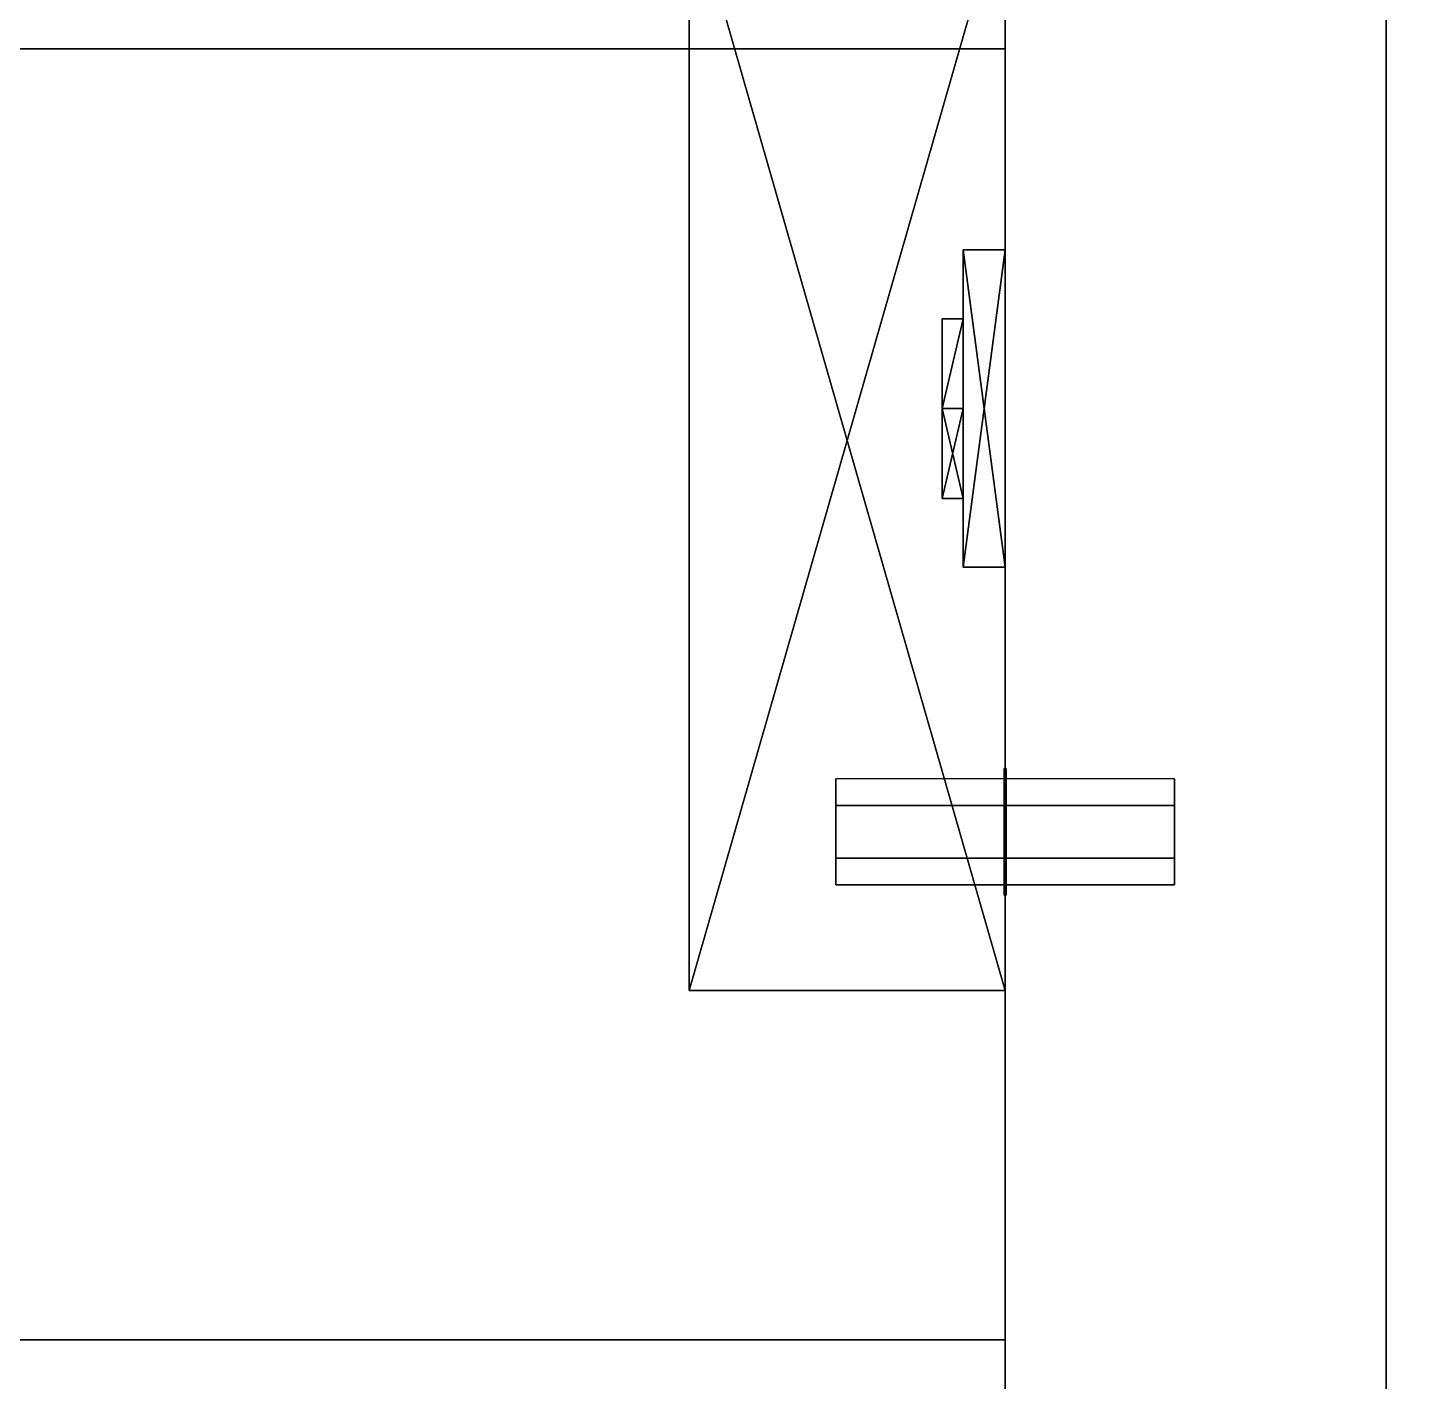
# Model space of a CAD drawing. Extents: x 0 to 4068, y -4475 to 0.
# Drawn here: x 2998.8 to 3064, y -4008 to -3944 of the extents above; entities that cross this region are included whole.
import ezdxf

# ---------------------------------------------------------------- set-up
doc = ezdxf.new("R2010")
doc.units = 0
for name, color, linetype in [('LAYER0', 7, 'CONTINUOUS'), ('LAYER102', 253, 'CONTINUOUS'), ('LAYER110', 7, 'CONTINUOUS'), ('LAYER111', 7, 'CONTINUOUS'), ('LAYER114', 7, 'CONTINUOUS'), ('LAYER115', 7, 'CONTINUOUS'), ('LAYER116', 45, 'CONTINUOUS'), ('LAYER121', 45, 'CONTINUOUS'), ('LAYER122', 45, 'CONTINUOUS'), ('LAYER127', 45, 'CONTINUOUS'), ('LAYER31', 45, 'CONTINUOUS'), ('LAYER32', 45, 'CONTINUOUS'), ('LAYER36', 45, 'CONTINUOUS'), ('LAYER43', 45, 'CONTINUOUS'), ('LAYER44', 45, 'CONTINUOUS'), ('LAYER46', 45, 'CONTINUOUS'), ('LAYER48', 45, 'CONTINUOUS'), ('LAYER49', 45, 'CONTINUOUS'), ('LAYER5', 7, 'CONTINUOUS'), ('LAYER50', 45, 'CONTINUOUS'), ('LAYER51', 45, 'CONTINUOUS'), ('LAYER54', 45, 'CONTINUOUS'), ('LAYER55', 254, 'CONTINUOUS')]:
    doc.layers.add(name, color=color, linetype=linetype)

msp = doc.modelspace()

# ---------------------------------------------------------------- linework, layer by layer
at = {"layer": 'LAYER0', "invisible_edges": 1}
for points in [[(4068, 0), (0, -4475), (0, 0), (4068, 0)], [(0, -4475), (4068, 0), (4068, -4475), (0, -4475)]]:
    msp.add_3dface(points, dxfattribs=at)
at = {"layer": 'LAYER102'}
for points in [[(3045, -3989.5, 1801.217), (3030.079, -3937.5, 1801.217), (3045, -3937.5, 1801.217), (3045, -3989.5, 1801.217)], [(3030.079, -3989.5, 1801.217), (3030.079, -3937.5, 1801.217), (3045, -3989.5, 1801.217), (3030.079, -3989.5, 1801.217)], [(3045, -3937.5, 1814.783), (3030.079, -3989.5, 1814.783), (3045, -3989.5, 1814.783), (3045, -3937.5, 1814.783)], [(3030.079, -3937.5, 1814.783), (3030.079, -3989.5, 1814.783), (3045, -3937.5, 1814.783), (3030.079, -3937.5, 1814.783)], [(3030.079, -3989.5, 1801.217), (3030.079, -3937.5, 1814.783), (3030.079, -3937.5, 1801.217), (3030.079, -3989.5, 1801.217)], [(3030.079, -3989.5, 1814.783), (3030.079, -3937.5, 1814.783), (3030.079, -3989.5, 1801.217), (3030.079, -3989.5, 1814.783)], [(3045, -3989.5, 2255.217), (3030.079, -3937.5, 2255.217), (3045, -3937.5, 2255.217), (3045, -3989.5, 2255.217)], [(3030.079, -3989.5, 2255.217), (3030.079, -3937.5, 2255.217), (3045, -3989.5, 2255.217), (3030.079, -3989.5, 2255.217)], [(3045, -3937.5, 2268.783), (3030.079, -3989.5, 2268.783), (3045, -3989.5, 2268.783), (3045, -3937.5, 2268.783)], [(3030.079, -3937.5, 2268.783), (3030.079, -3989.5, 2268.783), (3045, -3937.5, 2268.783), (3030.079, -3937.5, 2268.783)], [(3030.079, -3989.5, 2255.217), (3030.079, -3937.5, 2268.783), (3030.079, -3937.5, 2255.217), (3030.079, -3989.5, 2255.217)], [(3030.079, -3989.5, 2268.783), (3030.079, -3937.5, 2268.783), (3030.079, -3989.5, 2255.217), (3030.079, -3989.5, 2268.783)], [(3045, -3989.5, 251.217), (3030.079, -3937.5, 251.217), (3045, -3937.5, 251.217), (3045, -3989.5, 251.217)], [(3030.079, -3989.5, 251.217), (3030.079, -3937.5, 251.217), (3045, -3989.5, 251.217), (3030.079, -3989.5, 251.217)], [(3045, -3937.5, 264.783), (3030.079, -3989.5, 264.783), (3045, -3989.5, 264.783), (3045, -3937.5, 264.783)], [(3030.079, -3937.5, 264.783), (3030.079, -3989.5, 264.783), (3045, -3937.5, 264.783), (3030.079, -3937.5, 264.783)], [(3030.079, -3989.5, 251.217), (3030.079, -3937.5, 264.783), (3030.079, -3937.5, 251.217), (3030.079, -3989.5, 251.217)], [(3030.079, -3989.5, 264.783), (3030.079, -3937.5, 264.783), (3030.079, -3989.5, 251.217), (3030.079, -3989.5, 264.783)], [(3045, -3989.5, 770.217), (3030.079, -3937.5, 770.217), (3045, -3937.5, 770.217), (3045, -3989.5, 770.217)], [(3030.079, -3989.5, 770.217), (3030.079, -3937.5, 770.217), (3045, -3989.5, 770.217), (3030.079, -3989.5, 770.217)], [(3045, -3937.5, 783.783), (3030.079, -3989.5, 783.783), (3045, -3989.5, 783.783), (3045, -3937.5, 783.783)], [(3030.079, -3937.5, 783.783), (3030.079, -3989.5, 783.783), (3045, -3937.5, 783.783), (3030.079, -3937.5, 783.783)], [(3030.079, -3989.5, 770.217), (3030.079, -3937.5, 783.783), (3030.079, -3937.5, 770.217), (3030.079, -3989.5, 770.217)], [(3030.079, -3989.5, 783.783), (3030.079, -3937.5, 783.783), (3030.079, -3989.5, 770.217), (3030.079, -3989.5, 783.783)], [(3045, -3969.5, 1834), (3045, -3954.5, 1834), (3043.01, -3954.5, 1834), (3045, -3969.5, 1834)], [(3043.01, -3969.5, 1834), (3045, -3969.5, 1834), (3043.01, -3954.5, 1834), (3043.01, -3969.5, 1834)], [(3045, -3954.5, 1782), (3045, -3969.5, 1782), (3043.01, -3969.5, 1782), (3045, -3954.5, 1782)], [(3043.01, -3954.5, 1782), (3045, -3954.5, 1782), (3043.01, -3969.5, 1782), (3043.01, -3954.5, 1782)], [(3043.01, -3954.5, 1834), (3045, -3954.5, 1834), (3045, -3954.5, 1782), (3043.01, -3954.5, 1834)], [(3043.01, -3954.5, 1782), (3043.01, -3954.5, 1834), (3045, -3954.5, 1782), (3043.01, -3954.5, 1782)], [(3043.01, -3969.5, 1834), (3043.01, -3954.5, 1834), (3043.01, -3954.5, 1782), (3043.01, -3969.5, 1834)], [(3043.01, -3969.5, 1782), (3043.01, -3969.5, 1834), (3043.01, -3954.5, 1782), (3043.01, -3969.5, 1782)], [(3045, -3969.5, 2288), (3045, -3954.5, 2288), (3043.01, -3954.5, 2288), (3045, -3969.5, 2288)], [(3043.01, -3969.5, 2288), (3045, -3969.5, 2288), (3043.01, -3954.5, 2288), (3043.01, -3969.5, 2288)], [(3045, -3954.5, 2236), (3045, -3969.5, 2236), (3043.01, -3969.5, 2236), (3045, -3954.5, 2236)], [(3043.01, -3954.5, 2236), (3045, -3954.5, 2236), (3043.01, -3969.5, 2236), (3043.01, -3954.5, 2236)], [(3043.01, -3954.5, 2288), (3045, -3954.5, 2288), (3045, -3954.5, 2236), (3043.01, -3954.5, 2288)], [(3043.01, -3954.5, 2236), (3043.01, -3954.5, 2288), (3045, -3954.5, 2236), (3043.01, -3954.5, 2236)], [(3043.01, -3969.5, 2288), (3043.01, -3954.5, 2288), (3043.01, -3954.5, 2236), (3043.01, -3969.5, 2288)], [(3043.01, -3969.5, 2236), (3043.01, -3969.5, 2288), (3043.01, -3954.5, 2236), (3043.01, -3969.5, 2236)], [(3045, -3969.5, 284), (3045, -3954.5, 284), (3043.01, -3954.5, 284), (3045, -3969.5, 284)], [(3043.01, -3969.5, 284), (3045, -3969.5, 284), (3043.01, -3954.5, 284), (3043.01, -3969.5, 284)], [(3045, -3954.5, 232), (3045, -3969.5, 232), (3043.01, -3969.5, 232), (3045, -3954.5, 232)], [(3043.01, -3954.5, 232), (3045, -3954.5, 232), (3043.01, -3969.5, 232), (3043.01, -3954.5, 232)], [(3043.01, -3954.5, 284), (3045, -3954.5, 284), (3045, -3954.5, 232), (3043.01, -3954.5, 284)], [(3043.01, -3954.5, 232), (3043.01, -3954.5, 284), (3045, -3954.5, 232), (3043.01, -3954.5, 232)], [(3043.01, -3969.5, 284), (3043.01, -3954.5, 284), (3043.01, -3954.5, 232), (3043.01, -3969.5, 284)], [(3043.01, -3969.5, 232), (3043.01, -3969.5, 284), (3043.01, -3954.5, 232), (3043.01, -3969.5, 232)], [(3045, -3969.5, 803), (3045, -3954.5, 803), (3043.01, -3954.5, 803), (3045, -3969.5, 803)], [(3043.01, -3969.5, 803), (3045, -3969.5, 803), (3043.01, -3954.5, 803), (3043.01, -3969.5, 803)], [(3045, -3954.5, 751), (3045, -3969.5, 751), (3043.01, -3969.5, 751), (3045, -3954.5, 751)], [(3043.01, -3954.5, 751), (3045, -3954.5, 751), (3043.01, -3969.5, 751), (3043.01, -3954.5, 751)], [(3043.01, -3954.5, 803), (3045, -3954.5, 803), (3045, -3954.5, 751), (3043.01, -3954.5, 803)], [(3043.01, -3954.5, 751), (3043.01, -3954.5, 803), (3045, -3954.5, 751), (3043.01, -3954.5, 751)], [(3043.01, -3969.5, 803), (3043.01, -3954.5, 803), (3043.01, -3954.5, 751), (3043.01, -3969.5, 803)], [(3043.01, -3969.5, 751), (3043.01, -3969.5, 803), (3043.01, -3954.5, 751), (3043.01, -3969.5, 751)], [(3043.01, -3957.757, 1826.087), (3042.016, -3962, 1821.291), (3042.016, -3957.757, 1826.087), (3043.01, -3957.757, 1826.087)], [(3043.01, -3962, 1821.291), (3042.016, -3962, 1821.291), (3043.01, -3957.757, 1826.087), (3043.01, -3962, 1821.291)], [(3043.01, -3957.757, 1826.087), (3042.016, -3962, 1830.883), (3043.01, -3962, 1830.883), (3043.01, -3957.757, 1826.087)], [(3042.016, -3957.757, 1826.087), (3042.016, -3962, 1830.883), (3043.01, -3957.757, 1826.087), (3042.016, -3957.757, 1826.087)], [(3042.016, -3957.757, 1826.087), (3042.016, -3966.243, 1826.087), (3042.016, -3962, 1830.883), (3042.016, -3957.757, 1826.087)], [(3042.016, -3962, 1821.291), (3042.016, -3966.243, 1826.087), (3042.016, -3957.757, 1826.087), (3042.016, -3962, 1821.291)], [(3043.01, -3957.757, 1789.913), (3042.016, -3962, 1785.117), (3042.016, -3957.757, 1789.913), (3043.01, -3957.757, 1789.913)], [(3043.01, -3962, 1785.117), (3042.016, -3962, 1785.117), (3043.01, -3957.757, 1789.913), (3043.01, -3962, 1785.117)], [(3043.01, -3957.757, 1789.913), (3042.016, -3962, 1794.709), (3043.01, -3962, 1794.709), (3043.01, -3957.757, 1789.913)], [(3042.016, -3957.757, 1789.913), (3042.016, -3962, 1794.709), (3043.01, -3957.757, 1789.913), (3042.016, -3957.757, 1789.913)], [(3042.016, -3957.757, 1789.913), (3042.016, -3966.243, 1789.913), (3042.016, -3962, 1794.709), (3042.016, -3957.757, 1789.913)], [(3042.016, -3962, 1785.117), (3042.016, -3966.243, 1789.913), (3042.016, -3957.757, 1789.913), (3042.016, -3962, 1785.117)], [(3043.01, -3957.757, 2280.087), (3042.016, -3962, 2275.291), (3042.016, -3957.757, 2280.087), (3043.01, -3957.757, 2280.087)], [(3043.01, -3962, 2275.291), (3042.016, -3962, 2275.291), (3043.01, -3957.757, 2280.087), (3043.01, -3962, 2275.291)], [(3043.01, -3957.757, 2280.087), (3042.016, -3962, 2284.883), (3043.01, -3962, 2284.883), (3043.01, -3957.757, 2280.087)], [(3042.016, -3957.757, 2280.087), (3042.016, -3962, 2284.883), (3043.01, -3957.757, 2280.087), (3042.016, -3957.757, 2280.087)], [(3042.016, -3957.757, 2280.087), (3042.016, -3966.243, 2280.087), (3042.016, -3962, 2284.883), (3042.016, -3957.757, 2280.087)], [(3042.016, -3962, 2275.291), (3042.016, -3966.243, 2280.087), (3042.016, -3957.757, 2280.087), (3042.016, -3962, 2275.291)], [(3043.01, -3957.757, 2243.913), (3042.016, -3962, 2239.117), (3042.016, -3957.757, 2243.913), (3043.01, -3957.757, 2243.913)], [(3043.01, -3962, 2239.117), (3042.016, -3962, 2239.117), (3043.01, -3957.757, 2243.913), (3043.01, -3962, 2239.117)], [(3043.01, -3957.757, 2243.913), (3042.016, -3962, 2248.709), (3043.01, -3962, 2248.709), (3043.01, -3957.757, 2243.913)], [(3042.016, -3957.757, 2243.913), (3042.016, -3962, 2248.709), (3043.01, -3957.757, 2243.913), (3042.016, -3957.757, 2243.913)], [(3042.016, -3957.757, 2243.913), (3042.016, -3966.243, 2243.913), (3042.016, -3962, 2248.709), (3042.016, -3957.757, 2243.913)], [(3042.016, -3962, 2239.117), (3042.016, -3966.243, 2243.913), (3042.016, -3957.757, 2243.913), (3042.016, -3962, 2239.117)], [(3043.01, -3957.757, 276.087), (3042.016, -3962, 271.291), (3042.016, -3957.757, 276.087), (3043.01, -3957.757, 276.087)], [(3043.01, -3962, 271.291), (3042.016, -3962, 271.291), (3043.01, -3957.757, 276.087), (3043.01, -3962, 271.291)], [(3043.01, -3957.757, 276.087), (3042.016, -3962, 280.883), (3043.01, -3962, 280.883), (3043.01, -3957.757, 276.087)], [(3042.016, -3957.757, 276.087), (3042.016, -3962, 280.883), (3043.01, -3957.757, 276.087), (3042.016, -3957.757, 276.087)], [(3042.016, -3957.757, 276.087), (3042.016, -3966.243, 276.087), (3042.016, -3962, 280.883), (3042.016, -3957.757, 276.087)], [(3042.016, -3962, 271.291), (3042.016, -3966.243, 276.087), (3042.016, -3957.757, 276.087), (3042.016, -3962, 271.291)], [(3043.01, -3957.757, 239.913), (3042.016, -3962, 235.117), (3042.016, -3957.757, 239.913), (3043.01, -3957.757, 239.913)], [(3043.01, -3962, 235.117), (3042.016, -3962, 235.117), (3043.01, -3957.757, 239.913), (3043.01, -3962, 235.117)], [(3043.01, -3957.757, 239.913), (3042.016, -3962, 244.709), (3043.01, -3962, 244.709), (3043.01, -3957.757, 239.913)], [(3042.016, -3957.757, 239.913), (3042.016, -3962, 244.709), (3043.01, -3957.757, 239.913), (3042.016, -3957.757, 239.913)], [(3042.016, -3957.757, 239.913), (3042.016, -3966.243, 239.913), (3042.016, -3962, 244.709), (3042.016, -3957.757, 239.913)], [(3042.016, -3962, 235.117), (3042.016, -3966.243, 239.913), (3042.016, -3957.757, 239.913), (3042.016, -3962, 235.117)], [(3043.01, -3957.757, 795.087), (3042.016, -3962, 790.291), (3042.016, -3957.757, 795.087), (3043.01, -3957.757, 795.087)], [(3043.01, -3962, 790.291), (3042.016, -3962, 790.291), (3043.01, -3957.757, 795.087), (3043.01, -3962, 790.291)], [(3043.01, -3957.757, 795.087), (3042.016, -3962, 799.883), (3043.01, -3962, 799.883), (3043.01, -3957.757, 795.087)], [(3042.016, -3957.757, 795.087), (3042.016, -3962, 799.883), (3043.01, -3957.757, 795.087), (3042.016, -3957.757, 795.087)], [(3042.016, -3957.757, 795.087), (3042.016, -3966.243, 795.087), (3042.016, -3962, 799.883), (3042.016, -3957.757, 795.087)], [(3042.016, -3962, 790.291), (3042.016, -3966.243, 795.087), (3042.016, -3957.757, 795.087), (3042.016, -3962, 790.291)], [(3043.01, -3957.757, 758.913), (3042.016, -3962, 754.117), (3042.016, -3957.757, 758.913), (3043.01, -3957.757, 758.913)], [(3043.01, -3962, 754.117), (3042.016, -3962, 754.117), (3043.01, -3957.757, 758.913), (3043.01, -3962, 754.117)], [(3043.01, -3957.757, 758.913), (3042.016, -3962, 763.709), (3043.01, -3962, 763.709), (3043.01, -3957.757, 758.913)], [(3042.016, -3957.757, 758.913), (3042.016, -3962, 763.709), (3043.01, -3957.757, 758.913), (3042.016, -3957.757, 758.913)], [(3042.016, -3957.757, 758.913), (3042.016, -3966.243, 758.913), (3042.016, -3962, 763.709), (3042.016, -3957.757, 758.913)], [(3042.016, -3962, 754.117), (3042.016, -3966.243, 758.913), (3042.016, -3957.757, 758.913), (3042.016, -3962, 754.117)], [(3043.01, -3957.757, 1826.087), (3043.01, -3962, 1821.291), (3043.01, -3962, 1830.883), (3043.01, -3957.757, 1826.087)], [(3043.01, -3957.757, 1789.913), (3043.01, -3962, 1785.117), (3043.01, -3962, 1794.709), (3043.01, -3957.757, 1789.913)], [(3043.01, -3957.757, 2280.087), (3043.01, -3962, 2275.291), (3043.01, -3962, 2284.883), (3043.01, -3957.757, 2280.087)], [(3043.01, -3957.757, 2243.913), (3043.01, -3962, 2239.117), (3043.01, -3962, 2248.709), (3043.01, -3957.757, 2243.913)], [(3043.01, -3957.757, 276.087), (3043.01, -3962, 271.291), (3043.01, -3962, 280.883), (3043.01, -3957.757, 276.087)], [(3043.01, -3957.757, 239.913), (3043.01, -3962, 235.117), (3043.01, -3962, 244.709), (3043.01, -3957.757, 239.913)], [(3043.01, -3957.757, 795.087), (3043.01, -3962, 790.291), (3043.01, -3962, 799.883), (3043.01, -3957.757, 795.087)], [(3043.01, -3957.757, 758.913), (3043.01, -3962, 754.117), (3043.01, -3962, 763.709), (3043.01, -3957.757, 758.913)], [(3043.01, -3962, 1821.291), (3042.016, -3966.243, 1826.087), (3042.016, -3962, 1821.291), (3043.01, -3962, 1821.291)], [(3043.01, -3966.243, 1826.087), (3042.016, -3966.243, 1826.087), (3043.01, -3962, 1821.291), (3043.01, -3966.243, 1826.087)], [(3043.01, -3966.243, 1826.087), (3042.016, -3962, 1830.883), (3042.016, -3966.243, 1826.087), (3043.01, -3966.243, 1826.087)], [(3043.01, -3962, 1830.883), (3042.016, -3962, 1830.883), (3043.01, -3966.243, 1826.087), (3043.01, -3962, 1830.883)], [(3043.01, -3962, 1785.117), (3042.016, -3966.243, 1789.913), (3042.016, -3962, 1785.117), (3043.01, -3962, 1785.117)], [(3043.01, -3966.243, 1789.913), (3042.016, -3966.243, 1789.913), (3043.01, -3962, 1785.117), (3043.01, -3966.243, 1789.913)], [(3043.01, -3966.243, 1789.913), (3042.016, -3962, 1794.709), (3042.016, -3966.243, 1789.913), (3043.01, -3966.243, 1789.913)], [(3043.01, -3962, 1794.709), (3042.016, -3962, 1794.709), (3043.01, -3966.243, 1789.913), (3043.01, -3962, 1794.709)], [(3043.01, -3962, 2275.291), (3042.016, -3966.243, 2280.087), (3042.016, -3962, 2275.291), (3043.01, -3962, 2275.291)], [(3043.01, -3966.243, 2280.087), (3042.016, -3966.243, 2280.087), (3043.01, -3962, 2275.291), (3043.01, -3966.243, 2280.087)], [(3043.01, -3966.243, 2280.087), (3042.016, -3962, 2284.883), (3042.016, -3966.243, 2280.087), (3043.01, -3966.243, 2280.087)], [(3043.01, -3962, 2284.883), (3042.016, -3962, 2284.883), (3043.01, -3966.243, 2280.087), (3043.01, -3962, 2284.883)], [(3043.01, -3962, 2239.117), (3042.016, -3966.243, 2243.913), (3042.016, -3962, 2239.117), (3043.01, -3962, 2239.117)], [(3043.01, -3966.243, 2243.913), (3042.016, -3966.243, 2243.913), (3043.01, -3962, 2239.117), (3043.01, -3966.243, 2243.913)], [(3043.01, -3966.243, 2243.913), (3042.016, -3962, 2248.709), (3042.016, -3966.243, 2243.913), (3043.01, -3966.243, 2243.913)], [(3043.01, -3962, 2248.709), (3042.016, -3962, 2248.709), (3043.01, -3966.243, 2243.913), (3043.01, -3962, 2248.709)], [(3043.01, -3962, 271.291), (3042.016, -3966.243, 276.087), (3042.016, -3962, 271.291), (3043.01, -3962, 271.291)], [(3043.01, -3966.243, 276.087), (3042.016, -3966.243, 276.087), (3043.01, -3962, 271.291), (3043.01, -3966.243, 276.087)], [(3043.01, -3966.243, 276.087), (3042.016, -3962, 280.883), (3042.016, -3966.243, 276.087), (3043.01, -3966.243, 276.087)], [(3043.01, -3962, 280.883), (3042.016, -3962, 280.883), (3043.01, -3966.243, 276.087), (3043.01, -3962, 280.883)], [(3043.01, -3962, 235.117), (3042.016, -3966.243, 239.913), (3042.016, -3962, 235.117), (3043.01, -3962, 235.117)], [(3043.01, -3966.243, 239.913), (3042.016, -3966.243, 239.913), (3043.01, -3962, 235.117), (3043.01, -3966.243, 239.913)], [(3043.01, -3966.243, 239.913), (3042.016, -3962, 244.709), (3042.016, -3966.243, 239.913), (3043.01, -3966.243, 239.913)], [(3043.01, -3962, 244.709), (3042.016, -3962, 244.709), (3043.01, -3966.243, 239.913), (3043.01, -3962, 244.709)], [(3043.01, -3962, 790.291), (3042.016, -3966.243, 795.087), (3042.016, -3962, 790.291), (3043.01, -3962, 790.291)], [(3043.01, -3966.243, 795.087), (3042.016, -3966.243, 795.087), (3043.01, -3962, 790.291), (3043.01, -3966.243, 795.087)], [(3043.01, -3966.243, 795.087), (3042.016, -3962, 799.883), (3042.016, -3966.243, 795.087), (3043.01, -3966.243, 795.087)], [(3043.01, -3962, 799.883), (3042.016, -3962, 799.883), (3043.01, -3966.243, 795.087), (3043.01, -3962, 799.883)], [(3043.01, -3962, 754.117), (3042.016, -3966.243, 758.913), (3042.016, -3962, 754.117), (3043.01, -3962, 754.117)], [(3043.01, -3966.243, 758.913), (3042.016, -3966.243, 758.913), (3043.01, -3962, 754.117), (3043.01, -3966.243, 758.913)], [(3043.01, -3966.243, 758.913), (3042.016, -3962, 763.709), (3042.016, -3966.243, 758.913), (3043.01, -3966.243, 758.913)], [(3043.01, -3962, 763.709), (3042.016, -3962, 763.709), (3043.01, -3966.243, 758.913), (3043.01, -3962, 763.709)], [(3043.01, -3962, 1821.291), (3043.01, -3966.243, 1826.087), (3043.01, -3962, 1830.883), (3043.01, -3962, 1821.291)], [(3043.01, -3962, 1785.117), (3043.01, -3966.243, 1789.913), (3043.01, -3962, 1794.709), (3043.01, -3962, 1785.117)], [(3043.01, -3962, 2275.291), (3043.01, -3966.243, 2280.087), (3043.01, -3962, 2284.883), (3043.01, -3962, 2275.291)], [(3043.01, -3962, 2239.117), (3043.01, -3966.243, 2243.913), (3043.01, -3962, 2248.709), (3043.01, -3962, 2239.117)], [(3043.01, -3962, 271.291), (3043.01, -3966.243, 276.087), (3043.01, -3962, 280.883), (3043.01, -3962, 271.291)], [(3043.01, -3962, 235.117), (3043.01, -3966.243, 239.913), (3043.01, -3962, 244.709), (3043.01, -3962, 235.117)], [(3043.01, -3962, 790.291), (3043.01, -3966.243, 795.087), (3043.01, -3962, 799.883), (3043.01, -3962, 790.291)], [(3043.01, -3962, 754.117), (3043.01, -3966.243, 758.913), (3043.01, -3962, 763.709), (3043.01, -3962, 754.117)], [(3045, -3969.5, 1782), (3045, -3969.5, 1834), (3043.01, -3969.5, 1834), (3045, -3969.5, 1782)], [(3043.01, -3969.5, 1782), (3045, -3969.5, 1782), (3043.01, -3969.5, 1834), (3043.01, -3969.5, 1782)], [(3045, -3969.5, 2236), (3045, -3969.5, 2288), (3043.01, -3969.5, 2288), (3045, -3969.5, 2236)], [(3043.01, -3969.5, 2236), (3045, -3969.5, 2236), (3043.01, -3969.5, 2288), (3043.01, -3969.5, 2236)], [(3045, -3969.5, 232), (3045, -3969.5, 284), (3043.01, -3969.5, 284), (3045, -3969.5, 232)], [(3043.01, -3969.5, 232), (3045, -3969.5, 232), (3043.01, -3969.5, 284), (3043.01, -3969.5, 232)], [(3045, -3969.5, 751), (3045, -3969.5, 803), (3043.01, -3969.5, 803), (3045, -3969.5, 751)], [(3043.01, -3969.5, 751), (3045, -3969.5, 751), (3043.01, -3969.5, 803), (3043.01, -3969.5, 751)], [(3045, -3989.5, 1814.783), (3030.079, -3989.5, 1801.217), (3045, -3989.5, 1801.217), (3045, -3989.5, 1814.783)], [(3030.079, -3989.5, 1814.783), (3030.079, -3989.5, 1801.217), (3045, -3989.5, 1814.783), (3030.079, -3989.5, 1814.783)], [(3045, -3989.5, 2268.783), (3030.079, -3989.5, 2255.217), (3045, -3989.5, 2255.217), (3045, -3989.5, 2268.783)], [(3030.079, -3989.5, 2268.783), (3030.079, -3989.5, 2255.217), (3045, -3989.5, 2268.783), (3030.079, -3989.5, 2268.783)], [(3045, -3989.5, 264.783), (3030.079, -3989.5, 251.217), (3045, -3989.5, 251.217), (3045, -3989.5, 264.783)], [(3030.079, -3989.5, 264.783), (3030.079, -3989.5, 251.217), (3045, -3989.5, 264.783), (3030.079, -3989.5, 264.783)], [(3045, -3989.5, 783.783), (3030.079, -3989.5, 770.217), (3045, -3989.5, 770.217), (3045, -3989.5, 783.783)], [(3030.079, -3989.5, 783.783), (3030.079, -3989.5, 770.217), (3045, -3989.5, 783.783), (3030.079, -3989.5, 783.783)]]:
    msp.add_3dface(points, dxfattribs=at)
at = {"layer": 'LAYER110', "invisible_edges": 1}
for points in [[(2139, -4006, 861.5), (3045, -3926, 861.5), (3045, -4006, 861.5), (2139, -4006, 861.5)], [(3045, -3926, 861.5), (2139, -4006, 861.5), (2139, -3926, 861.5), (3045, -3926, 861.5)]]:
    msp.add_3dface(points, dxfattribs=at)
at = {"layer": 'LAYER111', "invisible_edges": 1}
for points in [[(3045, -4006, 879.5), (3045, -3926, 861.5), (3045, -3926, 879.5), (3045, -4006, 879.5)], [(3045, -3926, 861.5), (3045, -4006, 879.5), (3045, -4006, 861.5), (3045, -3926, 861.5)]]:
    msp.add_3dface(points, dxfattribs=at)
at = {"layer": 'LAYER114', "invisible_edges": 1}
for points in [[(3045, -4006, 879.5), (2139, -4006, 861.5), (3045, -4006, 861.5), (3045, -4006, 879.5)], [(2139, -4006, 861.5), (3045, -4006, 879.5), (2139, -4006, 879.5), (2139, -4006, 861.5)]]:
    msp.add_3dface(points, dxfattribs=at)
at = {"layer": 'LAYER115', "invisible_edges": 1}
for points in [[(2139, -3926, 879.5), (3045, -4006, 879.5), (3045, -3926, 879.5), (2139, -3926, 879.5)], [(3045, -4006, 879.5), (2139, -3926, 879.5), (2139, -4006, 879.5), (3045, -4006, 879.5)]]:
    msp.add_3dface(points, dxfattribs=at)
at = {"layer": 'LAYER116', "invisible_edges": 1}
for points in [[(1176, -4325, 880), (3495, -3902, 880), (3495, -4325, 880), (1176, -4325, 880)], [(3495, -3902, 880), (1176, -4325, 880), (1176, -3902, 880), (3495, -3902, 880)]]:
    msp.add_3dface(points, dxfattribs=at)
at = {"layer": 'LAYER121', "invisible_edges": 1}
for points in [[(1176, -3902, 898), (3495, -4325, 898), (3495, -3902, 898), (1176, -3902, 898)], [(3495, -4325, 898), (1176, -3902, 898), (1176, -4325, 898), (3495, -4325, 898)]]:
    msp.add_3dface(points, dxfattribs=at)
at = {"layer": 'LAYER122', "invisible_edges": 1}
for points in [[(1176, -3902, 1705), (3495, -4325, 1705), (3495, -3902, 1705), (1176, -3902, 1705)], [(3495, -4325, 1705), (1176, -3902, 1705), (1176, -4325, 1705), (3495, -4325, 1705)]]:
    msp.add_3dface(points, dxfattribs=at)
at = {"layer": 'LAYER127', "invisible_edges": 1}
for points in [[(1176, -4325, 1687), (3495, -3902, 1687), (3495, -4325, 1687), (1176, -4325, 1687)], [(3495, -3902, 1687), (1176, -4325, 1687), (1176, -3902, 1687), (3495, -3902, 1687)]]:
    msp.add_3dface(points, dxfattribs=at)
at = {"layer": 'LAYER31', "invisible_edges": 1}
for points in [[(3045, -4325, 2364), (2139, -3925, 2364), (2139, -4325, 2364), (3045, -4325, 2364)], [(2139, -3925, 2364), (3045, -4325, 2364), (3045, -3925, 2364), (2139, -3925, 2364)], [(2139, -4325, 1706), (3045, -3925, 1706), (3045, -4325, 1706), (2139, -4325, 1706)], [(3045, -3925, 1706), (2139, -4325, 1706), (2139, -3925, 1706), (3045, -3925, 1706)], [(2139, -4325, 156), (3045, -3925, 156), (3045, -4325, 156), (2139, -4325, 156)], [(3045, -3925, 156), (2139, -4325, 156), (2139, -3925, 156), (3045, -3925, 156)]]:
    msp.add_3dface(points, dxfattribs=at)
at = {"layer": 'LAYER32', "invisible_edges": 1}
for points in [[(3045, -4325, 2364), (3045, -3925, 2346), (3045, -3925, 2364), (3045, -4325, 2364)], [(3045, -3925, 2346), (3045, -4325, 2364), (3045, -4325, 2346), (3045, -3925, 2346)], [(3045, -4325, 1724), (3045, -3925, 1706), (3045, -3925, 1724), (3045, -4325, 1724)], [(3045, -3925, 1706), (3045, -4325, 1724), (3045, -4325, 1706), (3045, -3925, 1706)], [(3045, -4325, 174), (3045, -3925, 156), (3045, -3925, 174), (3045, -4325, 174)], [(3045, -3925, 156), (3045, -4325, 174), (3045, -4325, 156), (3045, -3925, 156)]]:
    msp.add_3dface(points, dxfattribs=at)
at = {"layer": 'LAYER36', "invisible_edges": 1}
for points in [[(3045, -3925, 2346), (2139, -4325, 2346), (2139, -3925, 2346), (3045, -3925, 2346)], [(2139, -4325, 2346), (3045, -3925, 2346), (3045, -4325, 2346), (2139, -4325, 2346)], [(2139, -3925, 1724), (3045, -4325, 1724), (3045, -3925, 1724), (2139, -3925, 1724)], [(3045, -4325, 1724), (2139, -3925, 1724), (2139, -4325, 1724), (3045, -4325, 1724)], [(2139, -3925, 174), (3045, -4325, 174), (3045, -3925, 174), (2139, -3925, 174)], [(3045, -4325, 174), (2139, -3925, 174), (2139, -4325, 174), (3045, -4325, 174)]]:
    msp.add_3dface(points, dxfattribs=at)
at = {"layer": 'LAYER43', "invisible_edges": 1}
for points in [[(3045, -4325, 2365), (3045, -3925, 1705), (3045, -4325, 1705), (3045, -4325, 2365)], [(3045, -3925, 1705), (3045, -4325, 2365), (3045, -3925, 2365), (3045, -3925, 1705)], [(3045, -4325, 880), (3045, -3925, 155), (3045, -4325, 155), (3045, -4325, 880)], [(3045, -3925, 155), (3045, -4325, 880), (3045, -3925, 880), (3045, -3925, 155)]]:
    msp.add_3dface(points, dxfattribs=at)
at = {"layer": 'LAYER44', "invisible_edges": 1}
for points in [[(3063, -4325, 1705), (3045, -3925, 1705), (3063, -3925, 1705), (3063, -4325, 1705)], [(3045, -3925, 1705), (3063, -4325, 1705), (3045, -4325, 1705), (3045, -3925, 1705)], [(3063, -4325, 155), (3045, -3925, 155), (3063, -3925, 155), (3063, -4325, 155)], [(3045, -3925, 155), (3063, -4325, 155), (3045, -4325, 155), (3045, -3925, 155)], [(3081, -4325, 1705), (3063, -3925, 1705), (3081, -3925, 1705), (3081, -4325, 1705)], [(3063, -3925, 1705), (3081, -4325, 1705), (3063, -4325, 1705), (3063, -3925, 1705)], [(3081, -4325, 155), (3063, -3925, 155), (3081, -3925, 155), (3081, -4325, 155)], [(3063, -3925, 155), (3081, -4325, 155), (3063, -4325, 155), (3063, -3925, 155)]]:
    msp.add_3dface(points, dxfattribs=at)
at = {"layer": 'LAYER46', "invisible_edges": 1}
for points in [[(3045, -4325, 2365), (3063, -3925, 2365), (3045, -3925, 2365), (3045, -4325, 2365)], [(3063, -3925, 2365), (3045, -4325, 2365), (3063, -4325, 2365), (3063, -3925, 2365)], [(3045, -4325, 880), (3063, -3925, 880), (3045, -3925, 880), (3045, -4325, 880)], [(3063, -3925, 880), (3045, -4325, 880), (3063, -4325, 880), (3063, -3925, 880)], [(3063, -4325, 2365), (3081, -3925, 2365), (3063, -3925, 2365), (3063, -4325, 2365)], [(3081, -3925, 2365), (3063, -4325, 2365), (3081, -4325, 2365), (3081, -3925, 2365)], [(3063, -4325, 880), (3081, -3925, 880), (3063, -3925, 880), (3063, -4325, 880)], [(3081, -3925, 880), (3063, -4325, 880), (3081, -4325, 880), (3081, -3925, 880)]]:
    msp.add_3dface(points, dxfattribs=at)
at = {"layer": 'LAYER48', "invisible_edges": 1}
for points in [[(3063, -3925, 1705), (3063, -4325, 2365), (3063, -3925, 2365), (3063, -3925, 1705)], [(3063, -4325, 2365), (3063, -3925, 1705), (3063, -4325, 1705), (3063, -4325, 2365)], [(3063, -3925, 2365), (3063, -4325, 1705), (3063, -3925, 1705), (3063, -3925, 2365)], [(3063, -4325, 1705), (3063, -3925, 2365), (3063, -4325, 2365), (3063, -4325, 1705)], [(3063, -3925, 155), (3063, -4325, 880), (3063, -3925, 880), (3063, -3925, 155)], [(3063, -4325, 880), (3063, -3925, 155), (3063, -4325, 155), (3063, -4325, 880)], [(3063, -3925, 880), (3063, -4325, 155), (3063, -3925, 155), (3063, -3925, 880)], [(3063, -4325, 155), (3063, -3925, 880), (3063, -4325, 880), (3063, -4325, 155)]]:
    msp.add_3dface(points, dxfattribs=at)
at = {"layer": 'LAYER49', "invisible_edges": 1}
for points in [[(2139, -4300.4, 2026), (3045, -3945, 2026), (3045, -4300.4, 2026), (2139, -4300.4, 2026)], [(3045, -3945, 2026), (2139, -4300.4, 2026), (2139, -3945, 2026), (3045, -3945, 2026)], [(2139, -4300.4, 508.5), (3045, -3945, 508.5), (3045, -4300.4, 508.5), (2139, -4300.4, 508.5)], [(3045, -3945, 508.5), (2139, -4300.4, 508.5), (2139, -3945, 508.5), (3045, -3945, 508.5)]]:
    msp.add_3dface(points, dxfattribs=at)
at = {"layer": 'LAYER5', "invisible_edges": 1}
for points in [[(4068, -4475, 5), (0, 0, 5), (0, -4475, 5), (4068, -4475, 5)], [(0, 0, 5), (4068, -4475, 5), (4068, 0, 5), (0, 0, 5)]]:
    msp.add_3dface(points, dxfattribs=at)
at = {"layer": 'LAYER50', "invisible_edges": 1}
for points in [[(3045, -4300.4, 2044), (3045, -3945, 2026), (3045, -3945, 2044), (3045, -4300.4, 2044)], [(3045, -3945, 2026), (3045, -4300.4, 2044), (3045, -4300.4, 2026), (3045, -3945, 2026)], [(3045, -4300.4, 526.5), (3045, -3945, 508.5), (3045, -3945, 526.5), (3045, -4300.4, 526.5)], [(3045, -3945, 508.5), (3045, -4300.4, 526.5), (3045, -4300.4, 508.5), (3045, -3945, 508.5)]]:
    msp.add_3dface(points, dxfattribs=at)
at = {"layer": 'LAYER51', "invisible_edges": 1}
for points in [[(2139, -3945, 2044), (3045, -3945, 2026), (2139, -3945, 2026), (2139, -3945, 2044)], [(3045, -3945, 2026), (2139, -3945, 2044), (3045, -3945, 2044), (3045, -3945, 2026)], [(2139, -3945, 526.5), (3045, -3945, 508.5), (2139, -3945, 508.5), (2139, -3945, 526.5)], [(3045, -3945, 508.5), (2139, -3945, 526.5), (3045, -3945, 526.5), (3045, -3945, 508.5)]]:
    msp.add_3dface(points, dxfattribs=at)
at = {"layer": 'LAYER54', "invisible_edges": 1}
for points in [[(2139, -3945, 2044), (3045, -4300.4, 2044), (3045, -3945, 2044), (2139, -3945, 2044)], [(3045, -4300.4, 2044), (2139, -3945, 2044), (2139, -4300.4, 2044), (3045, -4300.4, 2044)], [(2139, -3945, 526.5), (3045, -4300.4, 526.5), (3045, -3945, 526.5), (2139, -3945, 526.5)], [(3045, -4300.4, 526.5), (2139, -3945, 526.5), (2139, -4300.4, 526.5), (3045, -4300.4, 526.5)]]:
    msp.add_3dface(points, dxfattribs=at)
at = {"layer": 'LAYER55'}
for points in [[(3044.95, -3985, 2023.5), (3044.95, -3979, 2023.5), (3044.95, -3980.5, 2026.098), (3044.95, -3983.5, 2026.098)], [(3044.95, -3985, 2023.5), (3044.95, -3979, 2023.5), (3044.95, -3980.5, 2020.902), (3044.95, -3983.5, 2020.902)], [(3044.95, -3985, 506), (3044.95, -3979, 506), (3044.95, -3980.5, 508.598), (3044.95, -3983.5, 508.598)], [(3044.95, -3985, 506), (3044.95, -3979, 506), (3044.95, -3980.5, 503.402), (3044.95, -3983.5, 503.402)], [(3045.05, -3985, 2023.5), (3045.05, -3979, 2023.5), (3045.05, -3980.5, 2026.098), (3045.05, -3983.5, 2026.098)], [(3045.05, -3985, 2023.5), (3045.05, -3979, 2023.5), (3045.05, -3980.5, 2020.902), (3045.05, -3983.5, 2020.902)], [(3045.05, -3985, 506), (3045.05, -3979, 506), (3045.05, -3980.5, 508.598), (3045.05, -3983.5, 508.598)], [(3045.05, -3985, 506), (3045.05, -3979, 506), (3045.05, -3980.5, 503.402), (3045.05, -3983.5, 503.402)], [(3037, -3979.5, 2023.5), (3037, -3984.5, 2023.5), (3037, -3983.25, 2025.665), (3037, -3980.75, 2025.665)], [(3037, -3979.5, 2023.5), (3037, -3980.75, 2021.335), (3037, -3983.25, 2021.335), (3037, -3984.5, 2023.5)], [(3037, -3979.5, 506), (3037, -3984.5, 506), (3037, -3983.25, 508.165), (3037, -3980.75, 508.165)], [(3037, -3979.5, 506), (3037, -3980.75, 503.835), (3037, -3983.25, 503.835), (3037, -3984.5, 506)], [(3053, -3979.5, 2023.5), (3053, -3984.5, 2023.5), (3053, -3983.25, 2025.665), (3053, -3980.75, 2025.665)], [(3053, -3979.5, 2023.5), (3053, -3980.75, 2021.335), (3053, -3983.25, 2021.335), (3053, -3984.5, 2023.5)], [(3053, -3979.5, 506), (3053, -3984.5, 506), (3053, -3983.25, 508.165), (3053, -3980.75, 508.165)], [(3053, -3979.5, 506), (3053, -3980.75, 503.835), (3053, -3983.25, 503.835), (3053, -3984.5, 506)]]:
    msp.add_3dface(points, dxfattribs=at)

# ---------------------------------------------------------------- meshes
mesh = msp.add_polymesh((2, 6), dxfattribs=dict(at, n_close=True))
for k, corner in enumerate([(3044.95, -3979, 2023.5), (3044.95, -3980.5, 2026.098), (3044.95, -3983.5, 2026.098), (3044.95, -3985, 2023.5), (3044.95, -3983.5, 2020.902), (3044.95, -3980.5, 2020.902), (3045.05, -3979, 2023.5), (3045.05, -3980.5, 2026.098), (3045.05, -3983.5, 2026.098), (3045.05, -3985, 2023.5), (3045.05, -3983.5, 2020.902), (3045.05, -3980.5, 2020.902)]):
    mesh.set_mesh_vertex(divmod(k, 6), corner)
mesh = msp.add_polymesh((2, 6), dxfattribs=dict(at, n_close=True))
for k, corner in enumerate([(3044.95, -3979, 506), (3044.95, -3980.5, 508.598), (3044.95, -3983.5, 508.598), (3044.95, -3985, 506), (3044.95, -3983.5, 503.402), (3044.95, -3980.5, 503.402), (3045.05, -3979, 506), (3045.05, -3980.5, 508.598), (3045.05, -3983.5, 508.598), (3045.05, -3985, 506), (3045.05, -3983.5, 503.402), (3045.05, -3980.5, 503.402)]):
    mesh.set_mesh_vertex(divmod(k, 6), corner)
mesh = msp.add_polymesh((2, 6), dxfattribs=dict(at, n_close=True))
for k, corner in enumerate([(3037, -3979.5, 2023.5), (3037, -3980.75, 2025.665), (3037, -3983.25, 2025.665), (3037, -3984.5, 2023.5), (3037, -3983.25, 2021.335), (3037, -3980.75, 2021.335), (3053, -3979.5, 2023.5), (3053, -3980.75, 2025.665), (3053, -3983.25, 2025.665), (3053, -3984.5, 2023.5), (3053, -3983.25, 2021.335), (3053, -3980.75, 2021.335)]):
    mesh.set_mesh_vertex(divmod(k, 6), corner)
mesh = msp.add_polymesh((2, 6), dxfattribs=dict(at, n_close=True))
for k, corner in enumerate([(3037, -3979.5, 506), (3037, -3980.75, 508.165), (3037, -3983.25, 508.165), (3037, -3984.5, 506), (3037, -3983.25, 503.835), (3037, -3980.75, 503.835), (3053, -3979.5, 506), (3053, -3980.75, 508.165), (3053, -3983.25, 508.165), (3053, -3984.5, 506), (3053, -3983.25, 503.835), (3053, -3980.75, 503.835)]):
    mesh.set_mesh_vertex(divmod(k, 6), corner)

doc.saveas('drawing.dxf')
